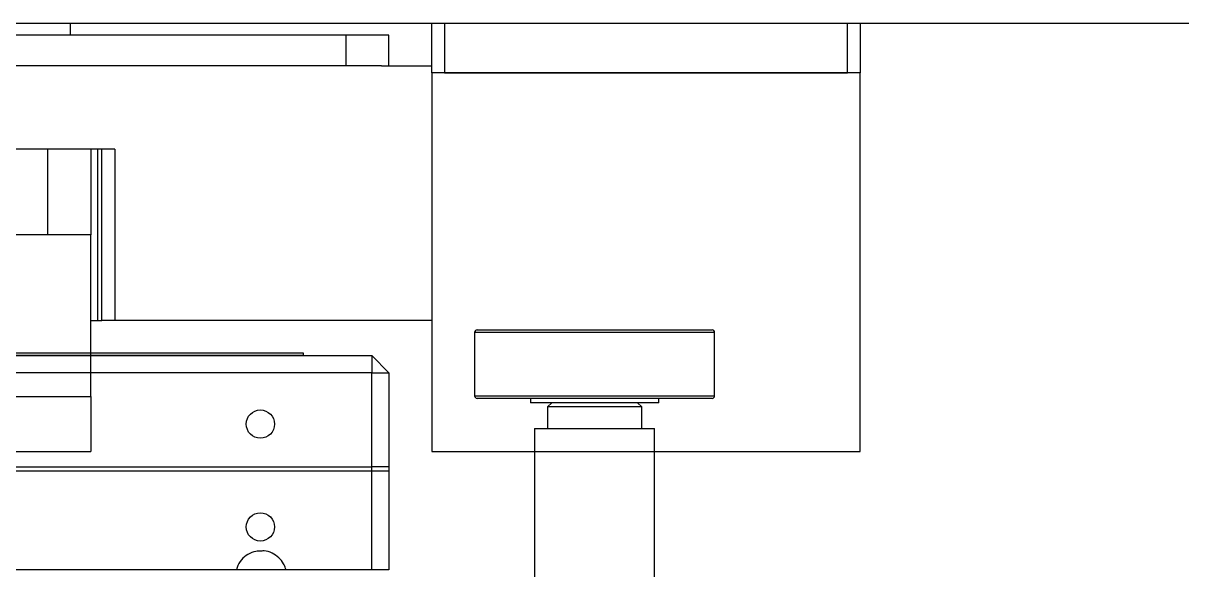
# Model space of a CAD drawing. Extents: x 500 to 100500, y -14500 to 21140.
# Drawn here: x 8303.8 to 8439, y -3057.7 to -2993.9 of the extents above; entities that cross this region are included whole.
import ezdxf

# ---------------------------------------------------------------- set-up
doc = ezdxf.new("R2010")
doc.units = 0
doc.layers.get('0').update_dxf_attribs({"linetype": 'CONTINUOUS'})

# ---------------------------------------------------------------- blocks, each defined once
blk = doc.blocks.new('SP R')
at = {"color": 3}
for p, q in [((18458.34, -97455.61), (18458.34, -97463.01)), ((18465.87, -97455.61), (18458.34, -97455.61)), ((18458.64, -97455.31), (18466.01, -97455.31)), ((18486.34, -97455.61), (18465.87, -97455.61)), ((18466.01, -97455.31), (18486.04, -97455.31)), ((18486.34, -97463.01), (18486.34, -97455.61)), ((18301.34, -97458.31), (18446.34, -97458.31)), ((18446.34, -97458.31), (18446.34, -97460.31)), ((18446.34, -97458.31), (18448.34, -97460.31)), ((18446.34, -97460.31), (18301.34, -97460.31)), ((18446.34, -97471.31), (18446.34, -97460.31)), ((18446.34, -97460.31), (18448.34, -97460.31)), ((18448.34, -97460.31), (18448.34, -97471.31)), ((18458.34, -97463.01), (18465.87, -97463.01)), ((18466.01, -97463.31), (18458.64, -97463.31)), ((18464.84, -97463.31), (18464.84, -97463.81)), ((18479.84, -97463.81), (18464.84, -97463.81)), ((18465.87, -97463.01), (18486.34, -97463.01)), ((18486.04, -97463.31), (18466.01, -97463.31)), ((18467.34, -97463.81), (18466.84, -97464.31)), ((18477.84, -97464.31), (18477.34, -97463.81)), ((18479.84, -97463.81), (18479.84, -97463.31)), ((18466.84, -97464.31), (18466.84, -97466.81)), ((18477.84, -97464.31), (18466.84, -97464.31)), ((18477.84, -97466.81), (18477.84, -97464.31)), ((18465.34, -97466.81), (18465.34, -97496.31)), ((18465.34, -97466.81), (18479.34, -97466.81)), ((18479.34, -97496.31), (18479.34, -97466.81)), ((18301.34, -97471.31), (18446.34, -97471.31)), ((18446.34, -97471.81), (18301.34, -97471.81)), ((18448.34, -97471.31), (18446.34, -97471.31)), ((18446.34, -97471.81), (18446.34, -97471.31)), ((18448.34, -97471.81), (18446.34, -97471.81)), ((18446.34, -97483.31), (18446.34, -97471.81)), ((18448.34, -97471.31), (18448.34, -97471.81)), ((18448.34, -97471.81), (18448.34, -97483.31)), ((18446.34, -97483.31), (18301.34, -97483.31)), ((18448.34, -97483.31), (18446.34, -97483.31))]:
    blk.add_line(p, q, dxfattribs=at)
for centre in [(18433.34, -97466.31), (18433.34, -97478.31)]:
    blk.add_circle(centre, 1.65, dxfattribs=at)
for centre, start, end in [((18458.64, -97455.61), 90, 180), ((18486.04, -97455.61), 0, 90), ((18458.64, -97463.01), 180, 270), ((18486.04, -97463.01), 270, 0)]:
    blk.add_arc(centre, 0.3, start, end, dxfattribs=at)
blk = doc.blocks.new('KJprobe Card F')
at = {"color": 6}
for p, q in [((31588.7, -77429.49, 43.99), (32018.7, -77429.49, 43.99)), ((31976.5, -77429.49, 43.99), (31976.5, -77430.89, 43.99)), ((32018.7, -77435.29, 43.99), (32018.7, -77429.49, 43.99)), ((32018.7, -77429.49, 43.99), (32020.2, -77429.49, 43.99)), ((32020.2, -77429.49, 43.99), (32020.2, -77435.29, 43.99)), ((32020.2, -77429.49, 43.99), (32067.2, -77429.49, 43.99)), ((32067.2, -77435.29, 43.99), (32067.2, -77429.49, 43.99)), ((32067.2, -77429.49, 43.99), (32068.7, -77429.49, 43.99)), ((32068.7, -77429.49, 43.99), (32395.7, -77429.49, 43.99)), ((32068.7, -77429.49, 43.99), (32068.7, -77435.29, 43.99)), ((32008.7, -77430.89, 43.99), (31506.7, -77430.89, 43.99)), ((32008.7, -77434.49, 43.99), (32008.7, -77430.89, 43.99)), ((32013.7, -77430.89, 43.99), (32008.7, -77430.89, 43.99)), ((32013.7, -77434.49, 43.99), (32013.7, -77430.89, 43.99)), ((32008.7, -77434.49, 43.99), (31506.7, -77434.49, 43.99)), ((32012.84, -77434.49, 43.99), (32008.7, -77434.49, 43.99)), ((32012.84, -77434.49, 43.99), (32018.7, -77434.49, 43.99)), ((32018.7, -77435.29, 43.99), (32018.7, -77479.49, 43.99)), ((32068.7, -77435.29, 43.99), (32018.7, -77435.29, 43.99)), ((32020.2, -77435.29, 43.99), (32067.2, -77435.29, 43.99)), ((32068.7, -77479.49, 43.99), (32068.7, -77435.29, 43.99)), ((31981.7, -77444.19, 43.99), (31962.62, -77444.19, 43.99)), ((31973.9, -77454.19, 43.99), (31973.9, -77444.19, 43.99)), ((31978.9, -77444.19, 43.99), (31978.9, -77454.19, 43.99)), ((31979.7, -77444.19, 43.99), (31979.7, -77464.19, 43.99)), ((31980.2, -77464.19, 43.99), (31980.2, -77444.19, 43.99)), ((31981.7, -77444.19, 43.99), (31981.7, -77464.19, 43.99)), ((31978.9, -77454.19, 43.99), (31962.62, -77454.19, 43.99)), ((31978.9, -77473.09, 43.99), (31978.9, -77454.19, 43.99)), ((31978.9, -77464.19, 43.99), (31979.7, -77464.19, 43.99)), ((31979.7, -77464.19, 43.99), (31980.2, -77464.19, 43.99)), ((31981.7, -77464.19, 43.99), (31980.2, -77464.19, 43.99)), ((32018.7, -77464.19, 43.99), (31981.7, -77464.19, 43.99)), ((31962.72, -77473.09, 43.99), (31978.9, -77473.09, 43.99)), ((31978.9, -77473.09, 43.99), (31978.9, -77479.49, 43.99)), ((31962.72, -77479.49, 43.99), (31978.9, -77479.49, 43.99)), ((32018.7, -77479.49, 43.99), (32068.7, -77479.49, 43.99))]:
    blk.add_line(p, q, dxfattribs=at)
blk = doc.blocks.new('KJauto change f')
at = {"color": 5}
blk.add_line((31998.15, -79282.68, 43.99), (31998.34, -79282.68, 43.99), dxfattribs=at)
for points, knots in [([(31998.25, -79282.71, 43.99), (31998.03, -79282.71, 43.99), (31997.5, -79282.71, 43.99), (31996.67, -79283.06, 43.99), (31995.91, -79283.71, 43.99), (31995.48, -79284.38, 43.99), (31995.39, -79284.8, 43.99), (31995.37, -79284.9, 43.99)], [0, 0, 0, 0, 0.161749, 0.4123582, 0.6652517, 0.9273665, 1, 1, 1, 1]), ([(32001.12, -79284.9, 43.99), (32001.11, -79284.85, 43.99), (32001.08, -79284.6, 43.99), (32000.82, -79284.1, 43.99), (32000.33, -79283.44, 43.99), (31999.53, -79282.92, 43.99), (31998.8, -79282.67, 43.99), (31998.36, -79282.7, 43.99), (31998.25, -79282.71, 43.99)], [0, 0, 0, 0, 0.038781, 0.189913, 0.422277, 0.665286, 0.912552, 1, 1, 1, 1])]:
    blk.add_open_spline(points, degree=3, knots=knots, dxfattribs=at)
blk = doc.blocks.new('glass 1500')
at = {"color": 1, "elevation": -75.82}
blk.add_lwpolyline([(-6068.99, -93219.95), (-4568.99, -93219.95), (-4568.99, -93220.25), (-6068.99, -93220.25)], close=True, dxfattribs=at)

msp = doc.modelspace()

# ---------------------------------------------------------------- block references
for name, p in [('KJprobe Card F', (-23667.2, 74435.59, -119.8)), ('KJauto change f', (-23666.65, 76227.18, -119.8))]:
    msp.add_blockref(name, p)
at = {"color": 0}
for name, p in [('SP R', (-10101.84, 94425.6, -75.82)), ('glass 1500', (12905.49, 90187.55))]:
    msp.add_blockref(name, p, dxfattribs=at)

doc.saveas('drawing.dxf')
